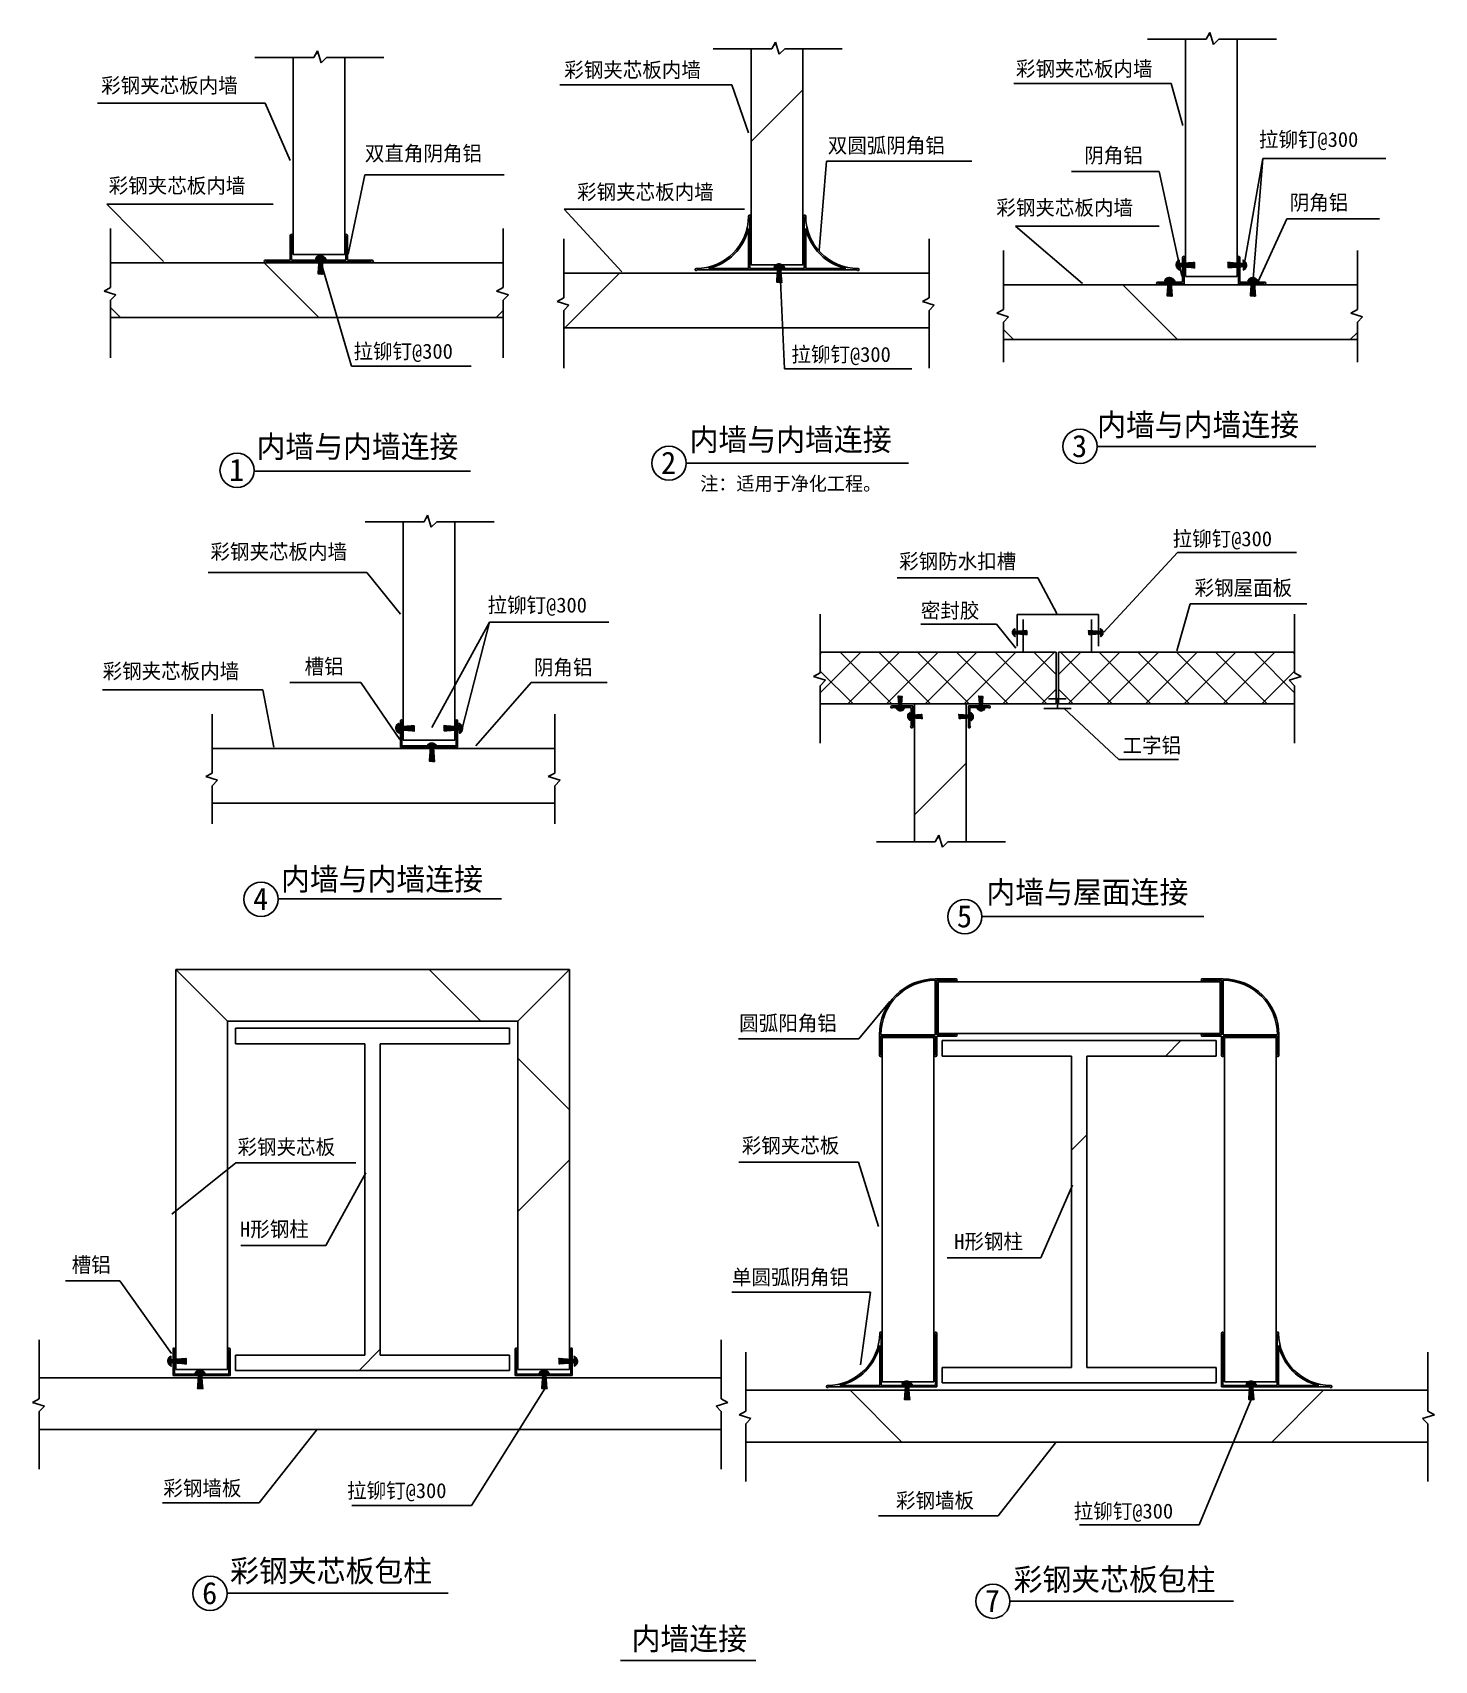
# Model space of a CAD drawing. Header units: metres. Extents: x 386 to 1665, y 419 to 1904.
import ezdxf

# ---------------------------------------------------------------- set-up
doc = ezdxf.new("R2010")
doc.units = ezdxf.units.M
doc.layers.add('_TCH_MASK', color=7, linetype='Continuous')

msp = doc.modelspace()

# ---------------------------------------------------------------- hatches: boundary and pattern name
at = {"layer": '_TCH_MASK'}
h = msp.add_hatch(dxfattribs=at)
h.set_pattern_fill('ANSI37', scale=170)
h.paths.add_polyline_path([(1271.38, 1673.78), (1271.38, 1651.28), (1265.34, 1647.96), (1276.16, 1644.64), (1271.38, 1639.66), (1271.38, 1632.88), (1280.48, 1623.78), (1451.56, 1623.78), (1587.92, 1623.78), (1594.38, 1630.24), (1594.38, 1639.66), (1599.17, 1644.64), (1588.35, 1647.96), (1594.38, 1651.28), (1594.38, 1673.78), (1451.41, 1673.78)])
h.paths.add_polyline_path([(1437.51, 1681.33), (1484.64, 1681.33), (1484.64, 1897.86), (1468.01, 1897.86), (1463.03, 1893.08), (1460.12, 1902.55), (1457.56, 1899.99), (1456.39, 1897.86), (1437.51, 1897.86)])
h = msp.add_hatch(dxfattribs=at)
h.set_pattern_fill('ANSI37', scale=170)
h.paths.add_polyline_path([(1088.47, 1889.01), (1071.83, 1889.01), (1066.86, 1884.23), (1063.95, 1893.7), (1061.39, 1891.13), (1060.22, 1889.01), (1041.34, 1889.01), (1041.34, 1692.04), (1088.47, 1692.04)])
h.paths.add_polyline_path([(1055.39, 1634.49), (1203.56, 1634.49), (1203.56, 1650.38), (1208.34, 1655.36), (1197.53, 1658.68), (1203.56, 1662), (1203.56, 1684.49), (1055.24, 1684.49), (870.15, 1684.49), (870.15, 1662), (864.12, 1658.68), (874.93, 1655.36), (870.15, 1650.38), (870.15, 1634.49)])
h = msp.add_hatch(dxfattribs=at)
h.set_pattern_fill('ANSI37', scale=170)
h.paths.add_polyline_path([(637.25, 1643.84), (671.58, 1643.84), (648.9, 1693.84), (637.1, 1693.84), (456.76, 1693.84), (456.76, 1671.34), (450.73, 1668.02), (461.55, 1664.7), (456.76, 1659.72), (456.76, 1652.94), (465.87, 1643.84)])
h.paths.add_polyline_path([(808.48, 1643.84), (814.94, 1650.3), (814.94, 1659.72), (819.72, 1664.7), (808.91, 1668.02), (814.94, 1671.34), (814.94, 1693.84), (648.9, 1693.84), (671.58, 1643.84)])
h.paths.add_polyline_path([(670.33, 1881.08), (653.69, 1881.08), (648.71, 1876.3), (645.81, 1885.77), (643.24, 1883.21), (642.07, 1881.08), (623.2, 1881.08), (623.2, 1701.39), (670.33, 1701.39)])
h = msp.add_hatch(dxfattribs=at)
h.set_pattern_fill('SOLID')
h.paths.add_polyline_path([(643.51, 1697.32), (646.8, 1697.32), (645.77, 1683.49), (651.01, 1683.49), (649.98, 1697.32), (653.27, 1697.32, 0.7)])
h = msp.add_hatch(dxfattribs=at)
h.set_pattern_fill('SOLID')
h.paths.add_polyline_path([(1061.92, 1689.72), (1065.21, 1689.72), (1064.18, 1675.89), (1069.41, 1675.89), (1068.38, 1689.72), (1071.67, 1689.72, 0.7)])
h = msp.add_hatch(dxfattribs=at)
h.set_pattern_fill('SOLID')
h.paths.add_polyline_path([(1432.13, 1696.64), (1432.13, 1693.35), (1445.96, 1694.38), (1445.96, 1689.15), (1432.13, 1690.18), (1432.13, 1686.89, -0.7)])
h = msp.add_hatch(dxfattribs=at)
h.set_pattern_fill('SOLID')
h.paths.add_polyline_path([(1490.02, 1696.64), (1490.02, 1693.35), (1476.19, 1694.38), (1476.19, 1689.15), (1490.02, 1690.18), (1490.02, 1686.89, 0.7)])
h = msp.add_hatch(dxfattribs=at)
h.set_pattern_fill('SOLID')
h.paths.add_polyline_path([(1427.97, 1677.23), (1424.68, 1677.23), (1425.71, 1663.4), (1420.47, 1663.4), (1421.5, 1677.23), (1418.21, 1677.23, -0.7)])
h = msp.add_hatch(dxfattribs=at)
h.set_pattern_fill('SOLID')
h.paths.add_polyline_path([(1494.18, 1677.23), (1497.47, 1677.23), (1496.44, 1663.4), (1501.68, 1663.4), (1500.65, 1677.23), (1503.94, 1677.23, 0.7)])
h = msp.add_hatch(dxfattribs=at)
h.set_pattern_fill('ANSI37', scale=170)
h.paths.add_polyline_path([(770.96, 1457.49), (754.32, 1457.49), (749.34, 1452.71), (746.43, 1462.18), (743.87, 1459.61), (742.7, 1457.49), (723.82, 1457.49), (723.82, 1258.49), (770.96, 1258.49)])
h.paths.add_polyline_path([(737.87, 1200.94), (862.05, 1200.94), (862.05, 1216.83), (866.84, 1221.81), (856.02, 1225.12), (862.05, 1228.44), (862.05, 1250.94), (737.72, 1250.94), (549.52, 1250.94), (549.52, 1228.44), (543.49, 1225.12), (554.31, 1221.81), (549.52, 1216.83), (549.52, 1200.94)])
h = msp.add_hatch(dxfattribs=at)
h.set_pattern_fill('SOLID')
h.paths.add_polyline_path([(1282.07, 1360.4), (1282.07, 1357.8), (1293, 1358.62), (1293, 1354.47), (1282.07, 1355.29), (1282.07, 1352.69, -0.7)])
h = msp.add_hatch(dxfattribs=at)
h.set_pattern_fill('SOLID')
h.paths.add_polyline_path([(1359.85, 1360.4), (1359.85, 1357.8), (1348.92, 1358.62), (1348.92, 1354.47), (1359.85, 1355.29), (1359.85, 1352.69, 0.7)])
h = msp.add_hatch(dxfattribs=at)
h.set_pattern_fill('SOLID')
h.paths.add_polyline_path([(1173.29, 1287.62), (1175.89, 1287.62), (1175.07, 1298.55), (1179.21, 1298.55), (1178.4, 1287.62), (1181, 1287.62, -0.7)])
h = msp.add_hatch(dxfattribs=at)
h.set_pattern_fill('SOLID')
h.paths.add_polyline_path([(1254.67, 1287.62), (1252.07, 1287.62), (1252.89, 1298.55), (1248.75, 1298.55), (1249.56, 1287.62), (1246.96, 1287.62, 0.7)])
h = msp.add_hatch(dxfattribs=at)
h.set_pattern_fill('SOLID')
h.paths.add_polyline_path([(1186.43, 1283.81), (1186.43, 1281.21), (1197.36, 1282.03), (1197.36, 1277.89), (1186.43, 1278.7), (1186.43, 1276.1, -0.7)])
h = msp.add_hatch(dxfattribs=at)
h.set_pattern_fill('ANSI37', scale=170)
h.paths.add_polyline_path([(1237.45, 1291.48), (1190.31, 1291.48), (1190.31, 1165.66), (1209.19, 1165.66), (1212.51, 1171.69), (1215.83, 1160.88), (1220.81, 1165.66), (1237.45, 1165.66)])
h = msp.add_hatch(dxfattribs=at)
h.set_pattern_fill('SOLID')
h.paths.add_polyline_path([(1241.53, 1283.81), (1241.53, 1281.21), (1230.6, 1282.03), (1230.6, 1277.89), (1241.53, 1278.7), (1241.53, 1276.1, 0.7)])
h = msp.add_hatch(dxfattribs=at)
h.set_pattern_fill('SOLID')
h.paths.add_polyline_path([(720.12, 1274.09), (720.12, 1270.8), (733.95, 1271.83), (733.95, 1266.59), (720.12, 1267.63), (720.12, 1264.34, -0.7)])
h = msp.add_hatch(dxfattribs=at)
h.set_pattern_fill('SOLID')
h.paths.add_polyline_path([(774.66, 1274.09), (774.66, 1270.8), (760.84, 1271.83), (760.84, 1266.59), (774.66, 1267.63), (774.66, 1264.34, 0.7)])
h = msp.add_hatch(dxfattribs=at)
h.set_pattern_fill('SOLID')
h.paths.add_polyline_path([(745.11, 1252.68), (748.4, 1252.68), (747.37, 1238.86), (752.61, 1238.86), (751.58, 1252.68), (754.87, 1252.68, 0.7)])
h = msp.add_hatch(dxfattribs=at)
h.set_pattern_fill('ANSI37', scale=200)
h.paths.add_polyline_path([(563.25, 1002.2), (516.12, 1049.34), (516.12, 684.37), (563.25, 684.37)])
h = msp.add_hatch(dxfattribs=at)
h.set_pattern_fill('ANSI37', scale=200)
h.paths.add_polyline_path([(875.56, 1049.34), (516.12, 1049.34), (563.25, 1002.2), (828.42, 1002.2)])
h = msp.add_hatch(dxfattribs=at)
h.set_pattern_fill('ANSI37', scale=200)
h.paths.add_polyline_path([(875.56, 1049.34), (828.42, 1002.2), (828.42, 684.37), (875.56, 684.37)])
h = msp.add_hatch(dxfattribs=at)
h.set_pattern_fill('ANSI37', scale=200)
h.paths.add_polyline_path([(1469.08, 1038.08), (1211.92, 1038.08), (1211.92, 990.95), (1469.08, 990.95)])
h = msp.add_hatch(dxfattribs=at)
h.set_pattern_fill('ANSI32', scale=100)
h.paths.add_polyline_path([(570.84, 995.56), (570.84, 981.56), (688.84, 981.56), (688.84, 697.51), (570.84, 697.51), (570.84, 683.51), (820.84, 683.51), (820.84, 697.51), (702.84, 697.51), (702.84, 981.56), (820.84, 981.56), (820.84, 995.56)])
h = msp.add_hatch(dxfattribs=at)
h.set_pattern_fill('ANSI37', scale=200)
h.paths.add_polyline_path([(1207.91, 987.05), (1160.78, 987.05), (1160.78, 673.11), (1207.91, 673.11)])
h = msp.add_hatch(dxfattribs=at)
h.set_pattern_fill('ANSI32', scale=100)
h.paths.add_polyline_path([(1215.5, 984.3), (1215.5, 970.3), (1333.5, 970.3), (1333.5, 686.26), (1215.5, 686.26), (1215.5, 672.26), (1465.5, 672.26), (1465.5, 686.26), (1347.5, 686.26), (1347.5, 970.3), (1465.5, 970.3), (1465.5, 984.3)])
h = msp.add_hatch(dxfattribs=at)
h.set_pattern_fill('ANSI37', scale=200)
h.paths.add_polyline_path([(1520.22, 987.05), (1473.09, 987.05), (1473.09, 673.11), (1520.22, 673.11)])
h = msp.add_hatch(dxfattribs=at)
h.set_pattern_fill('SOLID')
h.paths.add_polyline_path([(512.11, 687.05), (512.11, 690.34), (525.94, 689.31), (525.94, 694.55), (512.11, 693.51), (512.11, 696.8, 0.7)])
h = msp.add_hatch(dxfattribs=at)
h.set_pattern_fill('SOLID')
h.paths.add_polyline_path([(533.55, 680.56), (536.84, 680.56), (535.81, 666.73), (541.05, 666.73), (540.02, 680.56), (543.31, 680.56, 0.7)])
h = msp.add_hatch(dxfattribs=at)
h.set_pattern_fill('SOLID')
h.paths.add_polyline_path([(857.37, 680.56), (854.08, 680.56), (855.11, 666.73), (849.87, 666.73), (850.9, 680.56), (847.61, 680.56, -0.7)])
h = msp.add_hatch(dxfattribs=at)
h.set_pattern_fill('SOLID')
h.paths.add_polyline_path([(879.57, 687.05), (879.57, 690.34), (865.74, 689.31), (865.74, 694.55), (879.57, 693.51), (879.57, 696.8, -0.7)])
h = msp.add_hatch(dxfattribs=at)
h.set_pattern_fill('SOLID')
h.paths.add_polyline_path([(1178.59, 670.56), (1181.88, 670.56), (1180.85, 656.74), (1186.09, 656.74), (1185.06, 670.56), (1188.35, 670.56, 0.7)])
h = msp.add_hatch(dxfattribs=at)
h.set_pattern_fill('SOLID')
h.paths.add_polyline_path([(1502.41, 670.56), (1499.12, 670.56), (1500.15, 656.74), (1494.91, 656.74), (1495.94, 670.56), (1492.65, 670.56, -0.7)])
h = msp.add_hatch(dxfattribs=at)
h.set_pattern_fill('ANSI37', scale=200)
h.paths.add_polyline_path([(1036.2, 634.79), (1036.2, 618.2), (1658.65, 618.2), (1658.65, 634.79), (1653.87, 639.77), (1664.68, 643.09), (1658.65, 646.41), (1658.65, 665.37), (1036.2, 665.37), (1036.2, 646.41), (1030.17, 643.09), (1040.98, 639.77)])

# ---------------------------------------------------------------- linework, layer by layer
for p, q in [((1356.67, 1526.27), (1556.42, 1526.27)), ((587.72, 1503.7), (785.12, 1503.7)), ((982.19, 1511.08), (1184.68, 1511.08)), ((609.65, 1113.53), (813.49, 1113.53)), ((1251.61, 1097.67), (1454.14, 1097.67)), ((563.53, 480.43), (764.88, 480.43)), ((1277.38, 472.88), (1481.34, 472.88)), ((921.9, 418.94), (1045.61, 418.94))]:
    msp.add_line(p, q)
for p, q in [((1459.71, 1903.89), (1456.39, 1897.86)), ((1460.12, 1902.55), (1457.56, 1899.99)), ((1463.03, 1893.08), (1459.71, 1903.89)), ((645.39, 1887.12), (642.07, 1881.08)), ((648.71, 1876.3), (645.39, 1887.12)), ((1060.22, 1889.01), (1006.53, 1889.01)), ((1041.34, 1889.01), (1041.34, 1692.04)), ((1063.54, 1895.04), (1060.22, 1889.01)), ((1063.95, 1893.7), (1061.39, 1891.13)), ((1066.86, 1884.23), (1063.54, 1895.04)), ((1071.83, 1889.01), (1066.86, 1884.23)), ((1124.33, 1889.01), (1071.83, 1889.01)), ((1088.47, 1889.01), (1088.47, 1692.04)), ((1456.39, 1897.86), (1402.7, 1897.86)), ((1437.51, 1897.86), (1437.51, 1681.33)), ((1468.01, 1897.86), (1463.03, 1893.08)), ((1520.51, 1897.86), (1468.01, 1897.86)), ((1484.64, 1897.86), (1484.64, 1681.33)), ((642.07, 1881.08), (588.39, 1881.08)), ((623.2, 1881.08), (623.2, 1701.39)), ((645.81, 1885.77), (643.24, 1883.21)), ((653.69, 1881.08), (648.71, 1876.3)), ((706.19, 1881.08), (653.69, 1881.08)), ((670.33, 1881.08), (670.33, 1701.39)), ((1023.5, 1856.31), (866.76, 1856.31)), ((1023.5, 1856.31), (1038.81, 1812.31)), ((1424.5, 1857.34), (1280.89, 1857.34)), ((1424.5, 1857.34), (1434.98, 1818.97)), ((597.76, 1839.55), (444.67, 1839.55)), ((597.76, 1839.55), (620.67, 1787.31)), ((1109.85, 1786.69), (1103.19, 1704.97)), ((1109.85, 1786.69), (1242.6, 1786.69)), ((1508.22, 1788.97), (1491.19, 1691.89)), ((1508.22, 1788.97), (1499.18, 1679.11)), ((1508.22, 1788.97), (1620.21, 1788.97)), ((688.57, 1774.11), (673.6, 1701.77)), ((688.57, 1774.11), (815.73, 1774.11)), ((1413.61, 1777.27), (1333.41, 1777.27)), ((1413.61, 1777.27), (1434.24, 1681.71)), ((605.03, 1747.27), (453.22, 1747.27)), ((453.22, 1747.27), (505.04, 1695.04)), ((1035, 1742.87), (870.61, 1742.87)), ((870.61, 1742.87), (923.18, 1685.69)), ((456.76, 1671.34), (456.76, 1725.03)), ((814.94, 1671.34), (814.94, 1725.03)), ((1038.8, 1725.18), (1038.8, 1688.65)), ((1040.1, 1735.51), (1040.1, 1688.65)), ((1089.7, 1735.51), (1089.7, 1688.65)), ((1091, 1725.18), (1091, 1688.65)), ((1413.61, 1727.21), (1282.54, 1727.21)), ((1282.54, 1727.21), (1343.4, 1674.98)), ((1529.99, 1733.94), (1503.52, 1676.23)), ((1529.99, 1733.94), (1614.59, 1733.94)), ((620.57, 1718.89), (620.57, 1696.14)), ((621.87, 1718.01), (621.87, 1696.14)), ((671.47, 1718.01), (671.47, 1696.14)), ((672.77, 1718.89), (672.77, 1696.14)), ((870.15, 1662), (870.15, 1715.69)), ((1203.56, 1662), (1203.56, 1715.69)), ((456.76, 1693.84), (637.25, 1693.84)), ((597.82, 1696.14), (620.57, 1696.14)), ((598.7, 1694.84), (620.57, 1694.84)), ((614.32, 1694.84), (672.77, 1694.84)), ((621.87, 1696.14), (671.47, 1696.14)), ((670.33, 1701.39), (623.2, 1701.39)), ((814.94, 1693.84), (637.1, 1693.84)), ((648.45, 1694.84), (676.54, 1599.62)), ((651.67, 1694.84), (651.71, 1694.84)), ((695.52, 1696.14), (672.77, 1696.14)), ((694.63, 1694.84), (672.77, 1694.84)), ((1271.38, 1651.28), (1271.38, 1704.97)), ((1434.88, 1698.83), (1434.88, 1676.08)), ((1436.18, 1697.95), (1436.18, 1674.78)), ((1485.78, 1697.95), (1485.78, 1674.78)), ((1487.08, 1698.83), (1487.08, 1676.08)), ((1594.38, 1651.28), (1594.38, 1704.97)), ((870.15, 1684.49), (1055.39, 1684.49)), ((991.94, 1687.35), (1038.8, 1687.35)), ((1002.27, 1688.65), (1038.8, 1688.65)), ((1032.56, 1687.35), (1091, 1687.35)), ((1040.1, 1688.65), (1089.7, 1688.65)), ((1088.47, 1692.04), (1041.34, 1692.04)), ((1203.56, 1684.49), (1055.24, 1684.49)), ((1127.54, 1688.65), (1091, 1688.65)), ((1137.87, 1687.35), (1091, 1687.35)), ((1422.97, 1679.11), (1422.97, 1667.93)), ((1430.96, 1691.89), (1442.95, 1691.89)), ((1484.64, 1681.33), (1437.51, 1681.33)), ((1491.19, 1691.89), (1479.2, 1691.89)), ((1499.18, 1679.11), (1499.18, 1667.93)), ((450.73, 1668.02), (456.76, 1671.34)), ((461.55, 1664.7), (450.73, 1668.02)), ((456.76, 1659.72), (461.55, 1664.7)), ((808.91, 1668.02), (814.94, 1671.34)), ((819.72, 1664.7), (808.91, 1668.02)), ((814.94, 1659.72), (819.72, 1664.7)), ((1067.85, 1677.31), (1071.78, 1597.22)), ((1271.38, 1673.78), (1451.56, 1673.78)), ((1412.13, 1676.08), (1434.88, 1676.08)), ((1413.01, 1674.78), (1436.18, 1674.78)), ((1594.38, 1673.78), (1451.41, 1673.78)), ((1508.95, 1674.78), (1485.78, 1674.78)), ((1509.83, 1676.08), (1487.08, 1676.08)), ((456.76, 1607.22), (456.76, 1659.72)), ((456.76, 1652.94), (465.87, 1643.84)), ((814.94, 1650.3), (808.48, 1643.84)), ((814.94, 1607.22), (814.94, 1659.72)), ((864.12, 1658.68), (870.15, 1662)), ((874.93, 1655.36), (864.12, 1658.68)), ((870.15, 1650.38), (874.93, 1655.36)), ((870.15, 1597.88), (870.15, 1650.38)), ((1197.53, 1658.68), (1203.56, 1662)), ((1208.34, 1655.36), (1197.53, 1658.68)), ((1203.56, 1650.38), (1208.34, 1655.36)), ((1203.56, 1597.88), (1203.56, 1650.38)), ((1265.34, 1647.96), (1271.38, 1651.28)), ((1588.35, 1647.96), (1594.38, 1651.28)), ((456.76, 1643.84), (637.25, 1643.84)), ((814.94, 1643.84), (637.1, 1643.84)), ((870.15, 1634.49), (1055.39, 1634.49)), ((1203.56, 1634.49), (1055.24, 1634.49)), ((1276.16, 1644.64), (1265.34, 1647.96)), ((1271.38, 1639.66), (1276.16, 1644.64)), ((1271.38, 1603.3), (1271.38, 1639.66)), ((1599.17, 1644.64), (1588.35, 1647.96)), ((1594.38, 1639.66), (1599.17, 1644.64)), ((1594.38, 1603.3), (1594.38, 1639.66)), ((1271.38, 1632.88), (1280.48, 1623.78)), ((1271.38, 1623.78), (1451.56, 1623.78)), ((1594.38, 1623.78), (1451.41, 1623.78)), ((1594.38, 1630.24), (1587.92, 1623.78)), ((676.54, 1599.62), (785.67, 1599.62)), ((1071.78, 1597.2), (1187.93, 1597.2)), ((742.7, 1457.49), (689.01, 1457.49)), ((723.82, 1457.49), (723.82, 1258.49)), ((746.02, 1463.52), (742.7, 1457.49)), ((746.43, 1462.18), (743.87, 1459.61)), ((749.34, 1452.71), (746.02, 1463.52)), ((754.32, 1457.49), (749.34, 1452.71)), ((806.82, 1457.49), (754.32, 1457.49)), ((770.96, 1457.49), (770.96, 1258.49)), ((1430.31, 1429.5), (1362.99, 1356.81)), ((1430.31, 1429.5), (1538.89, 1429.5)), ((690.63, 1411.27), (545.78, 1411.27)), ((690.63, 1411.27), (721.3, 1373.33)), ((1302.8, 1406.45), (1174.36, 1406.45)), ((1302.8, 1406.45), (1320.24, 1373.84)), ((1441.65, 1382.84), (1429.5, 1339.86)), ((1441.65, 1382.84), (1548.37, 1382.84)), ((1104.25, 1319.74), (1104.25, 1373.42)), ((1283.8, 1344.02), (1283.8, 1372.96)), ((1283.8, 1372.96), (1358.13, 1372.96)), ((1289.54, 1338.61), (1289.54, 1368.61)), ((1351.75, 1338.61), (1351.75, 1368.61)), ((1358.13, 1372.96), (1358.13, 1344.02)), ((1537.04, 1319.74), (1537.04, 1373.42)), ((802.32, 1366.13), (749.85, 1270.07)), ((802.32, 1366.13), (777.51, 1269.05)), ((802.32, 1366.13), (911.46, 1366.13)), ((1264.95, 1364.15), (1196.02, 1364.15)), ((1264.95, 1364.15), (1282.58, 1342.48)), ((1104.25, 1337.07), (1105.79, 1338.61)), ((1104.25, 1338.61), (1319.54, 1338.61)), ((1104.25, 1301.72), (1141.15, 1338.61)), ((1104.25, 1338.61), (1289.54, 1338.61)), ((1122.38, 1338.61), (1169.51, 1291.48)), ((1129.37, 1291.48), (1176.5, 1338.61)), ((1157.73, 1338.61), (1204.87, 1291.48)), ((1164.72, 1291.48), (1211.86, 1338.61)), ((1193.09, 1338.61), (1240.22, 1291.48)), ((1200.08, 1291.48), (1247.21, 1338.61)), ((1228.44, 1338.61), (1275.58, 1291.48)), ((1235.43, 1291.48), (1282.57, 1338.61)), ((1263.8, 1338.61), (1310.93, 1291.48)), ((1270.79, 1291.48), (1317.92, 1338.61)), ((1299.15, 1338.61), (1319.54, 1318.23)), ((1319.54, 1291.48), (1319.54, 1338.61)), ((1342.14, 1338.61), (1321.75, 1318.23)), ((1321.75, 1291.48), (1321.75, 1338.61)), ((1537.04, 1338.61), (1321.75, 1338.61)), ((1370.5, 1291.48), (1323.37, 1338.61)), ((1377.49, 1338.61), (1330.36, 1291.48)), ((1537.04, 1338.61), (1351.75, 1338.61)), ((1405.86, 1291.48), (1358.72, 1338.61)), ((1412.85, 1338.61), (1365.71, 1291.48)), ((1441.21, 1291.48), (1394.08, 1338.61)), ((1448.2, 1338.61), (1401.07, 1291.48)), ((1476.57, 1291.48), (1429.43, 1338.61)), ((1483.56, 1338.61), (1436.42, 1291.48)), ((1511.92, 1291.48), (1464.79, 1338.61)), ((1518.91, 1338.61), (1471.78, 1291.48)), ((1537.04, 1301.72), (1500.14, 1338.61)), ((1537.04, 1337.07), (1535.5, 1338.61)), ((685.2, 1311.1), (620.17, 1311.1)), ((685.2, 1311.1), (720.56, 1258.87)), ((840.6, 1311.1), (789.84, 1253.39)), ((840.6, 1311.1), (909.93, 1311.1)), ((1098.22, 1316.42), (1104.25, 1319.74)), ((1109.03, 1313.1), (1098.22, 1316.42)), ((1104.25, 1321.38), (1134.15, 1291.48)), ((1104.25, 1308.12), (1109.03, 1313.1)), ((1104.25, 1255.62), (1104.25, 1308.12)), ((1537.04, 1321.38), (1507.14, 1291.48)), ((1532.26, 1313.1), (1543.07, 1316.42)), ((1537.04, 1308.12), (1532.26, 1313.1)), ((1543.07, 1316.42), (1537.04, 1319.74)), ((1537.04, 1255.62), (1537.04, 1308.12)), ((595.78, 1304.38), (449.45, 1304.38)), ((595.78, 1304.38), (605.66, 1252.14)), ((1306.14, 1291.48), (1319.54, 1304.87)), ((1312.65, 1296.21), (1328.65, 1296.21)), ((1320.65, 1287.44), (1320.65, 1296.21)), ((1335.15, 1291.48), (1321.75, 1304.87)), ((549.52, 1228.44), (549.52, 1282.13)), ((862.05, 1228.44), (862.05, 1282.13)), ((1104.25, 1291.48), (1319.54, 1291.48)), ((1319.54, 1291.48), (1104.25, 1291.48)), ((1169.54, 1289.63), (1188.59, 1289.63)), ((1170.43, 1288.33), (1187.29, 1288.33)), ((1187.29, 1271.47), (1187.29, 1288.33)), ((1188.59, 1270.58), (1188.59, 1289.63)), ((1190.31, 1291.48), (1190.31, 1165.66)), ((1237.45, 1291.48), (1237.45, 1165.66)), ((1239.37, 1270.58), (1239.37, 1289.63)), ((1258.42, 1289.63), (1239.37, 1289.63)), ((1240.67, 1271.47), (1240.67, 1288.33)), ((1257.53, 1288.33), (1240.67, 1288.33)), ((1308.15, 1287.44), (1333.15, 1287.44)), ((1537.04, 1291.48), (1321.75, 1291.48)), ((1321.75, 1291.48), (1537.04, 1291.48)), ((1376.65, 1240.67), (1326.74, 1287.44)), ((717.28, 1269.05), (729.27, 1269.05)), ((721.19, 1275.99), (721.19, 1251.94)), ((722.49, 1275.11), (722.49, 1253.24)), ((777.51, 1269.05), (765.51, 1269.05)), ((772.09, 1275.11), (772.09, 1253.24)), ((773.39, 1275.99), (773.39, 1251.94)), ((549.52, 1250.94), (737.87, 1250.94)), ((773.39, 1251.94), (721.19, 1251.94)), ((772.09, 1253.24), (722.49, 1253.24)), ((770.96, 1258.49), (723.82, 1258.49)), ((862.05, 1250.94), (737.72, 1250.94)), ((1376.65, 1240.67), (1431.22, 1240.67)), ((543.49, 1225.12), (549.52, 1228.44)), ((554.31, 1221.81), (543.49, 1225.12)), ((549.52, 1216.83), (554.31, 1221.81)), ((856.02, 1225.12), (862.05, 1228.44)), ((866.84, 1221.81), (856.02, 1225.12)), ((862.05, 1216.83), (866.84, 1221.81)), ((549.52, 1182.08), (549.52, 1216.83)), ((862.05, 1182.08), (862.05, 1216.83)), ((549.52, 1200.94), (737.87, 1200.94)), ((862.05, 1200.94), (737.72, 1200.94)), ((1209.19, 1165.66), (1155.5, 1165.66)), ((1212.51, 1171.69), (1209.19, 1165.66)), ((1212.93, 1170.35), (1210.36, 1167.78)), ((1215.83, 1160.88), (1212.51, 1171.69)), ((1220.81, 1165.66), (1215.83, 1160.88)), ((1273.31, 1165.66), (1220.81, 1165.66)), ((516.12, 1049.34), (563.25, 1002.2)), ((875.56, 1049.34), (516.12, 1049.34)), ((516.12, 1049.34), (516.12, 684.37)), ((828.42, 1002.2), (875.56, 1049.34)), ((875.56, 684.37), (875.56, 1049.34)), ((1228.24, 1040.64), (1209.19, 1040.64)), ((1452.76, 1040.64), (1471.81, 1040.64)), ((1209.19, 1039.34), (1209.19, 989.74)), ((1227.36, 1039.34), (1210.49, 1039.34)), ((1210.49, 1039.34), (1210.49, 989.74)), ((1211.92, 990.95), (1211.92, 1038.08)), ((1211.92, 1038.08), (1469.08, 1038.08)), ((1453.64, 1039.34), (1470.51, 1039.34)), ((1469.08, 990.95), (1469.08, 1038.08)), ((1470.51, 1039.34), (1470.51, 989.74)), ((1471.81, 1039.34), (1471.81, 989.74)), ((1139.57, 986), (1167.8, 1020.05)), ((1209.19, 1010.84), (1209.19, 1010.79)), ((1471.81, 1010.84), (1471.81, 1010.79)), ((828.42, 1002.2), (563.25, 1002.2)), ((563.25, 1002.2), (563.25, 684.37)), ((570.84, 981.56), (570.84, 995.56)), ((570.84, 995.56), (820.84, 995.56)), ((820.84, 981.56), (820.84, 995.56)), ((828.42, 684.37), (828.42, 1002.2)), ((570.84, 981.56), (688.84, 981.56)), ((688.84, 697.51), (688.84, 981.56)), ((702.84, 981.56), (820.84, 981.56)), ((702.84, 697.51), (702.84, 981.56)), ((1139.57, 986), (1029.73, 986)), ((1158.29, 970.69), (1158.29, 989.74)), ((1209.19, 989.74), (1159.59, 989.74)), ((1159.59, 971.57), (1159.59, 988.44)), ((1209.19, 988.44), (1159.59, 988.44)), ((1160.78, 987.05), (1207.91, 987.05)), ((1160.78, 673.11), (1160.78, 987.05)), ((1179.39, 989.74), (1179.35, 989.74)), ((1207.91, 673.11), (1207.91, 987.05)), ((1209.19, 971.57), (1209.19, 988.44)), ((1227.36, 989.74), (1210.49, 989.74)), ((1228.24, 988.44), (1210.49, 988.44)), ((1210.49, 970.69), (1210.49, 988.44)), ((1211.92, 990.95), (1469.08, 990.95)), ((1215.5, 970.3), (1215.5, 984.3)), ((1215.5, 984.3), (1465.5, 984.3)), ((1452.76, 988.44), (1470.51, 988.44)), ((1453.64, 989.74), (1470.51, 989.74)), ((1465.5, 970.3), (1465.5, 984.3)), ((1470.51, 970.69), (1470.51, 988.44)), ((1471.81, 989.74), (1521.41, 989.74)), ((1471.81, 971.57), (1471.81, 988.44)), ((1471.81, 988.44), (1521.41, 988.44)), ((1520.22, 987.05), (1473.09, 987.05)), ((1473.09, 673.11), (1473.09, 987.05)), ((1501.61, 989.74), (1501.65, 989.74)), ((1520.22, 673.11), (1520.22, 987.05)), ((1521.41, 971.57), (1521.41, 988.44)), ((1522.71, 970.69), (1522.71, 989.74)), ((1215.5, 970.3), (1333.5, 970.3)), ((1333.5, 686.26), (1333.5, 970.3)), ((1347.5, 970.3), (1465.5, 970.3)), ((1347.5, 686.26), (1347.5, 970.3)), ((570.96, 872.79), (512.75, 826.09)), ((680.47, 872.79), (570.96, 872.79)), ((653.23, 797.48), (689.62, 863.85)), ((1139.12, 873.39), (1029.98, 873.39)), ((1139.12, 873.39), (1157.41, 814.84)), ((1305.47, 786.22), (1334.29, 852.6)), ((653.23, 797.48), (575.44, 797.48)), ((1305.47, 786.22), (1220.1, 786.22)), ((465.19, 765.17), (415.43, 765.17)), ((465.19, 765.17), (512.4, 698.79)), ((1150.21, 754.9), (1023.69, 754.9)), ((1150.21, 754.9), (1141.05, 688.53)), ((1159.8, 716.58), (1159.8, 669.71)), ((1209.4, 716.58), (1209.4, 669.71)), ((1210.7, 717.46), (1210.7, 668.41)), ((1470.3, 717.46), (1470.3, 668.41)), ((1471.6, 716.58), (1471.6, 669.71)), ((1521.2, 716.58), (1521.2, 669.71)), ((391.54, 657.67), (391.54, 711.36)), ((513.67, 702.91), (513.67, 678.86)), ((514.97, 702.03), (514.97, 680.16)), ((564.57, 702.03), (564.57, 680.16)), ((565.87, 702.91), (565.87, 678.86)), ((825.81, 702.91), (825.81, 678.86)), ((827.11, 702.03), (827.11, 680.16)), ((876.71, 702.03), (876.71, 680.16)), ((878.01, 702.91), (878.01, 678.86)), ((1013.98, 657.67), (1013.98, 711.36)), ((1036.2, 646.41), (1036.2, 700.1)), ((1158.5, 706.25), (1158.5, 669.71)), ((1522.5, 706.25), (1522.5, 669.71)), ((1658.65, 646.41), (1658.65, 700.1)), ((522.82, 692.46), (509.03, 692.46)), ((516.12, 684.37), (563.25, 684.37)), ((570.84, 697.51), (688.84, 697.51)), ((570.84, 683.51), (570.84, 697.51)), ((570.84, 683.51), (820.84, 683.51)), ((702.84, 697.51), (820.84, 697.51)), ((820.84, 683.51), (820.84, 697.51)), ((875.56, 684.37), (828.42, 684.37)), ((1215.5, 672.26), (1215.5, 686.26)), ((1215.5, 686.26), (1333.5, 686.26)), ((1347.5, 686.26), (1465.5, 686.26)), ((1465.5, 672.26), (1465.5, 686.26)), ((391.54, 676.63), (1013.98, 676.63)), ((565.87, 678.86), (513.67, 678.86)), ((564.57, 680.16), (514.97, 680.16)), ((825.81, 678.86), (878.01, 678.86)), ((827.11, 680.16), (876.71, 680.16)), ((1111.63, 668.41), (1158.5, 668.41)), ((1121.97, 669.71), (1158.5, 669.71)), ((1210.7, 668.41), (1158.5, 668.41)), ((1209.4, 669.71), (1159.8, 669.71)), ((1160.78, 673.11), (1207.91, 673.11)), ((1215.5, 672.26), (1465.5, 672.26)), ((1470.3, 668.41), (1522.5, 668.41)), ((1471.6, 669.71), (1521.2, 669.71)), ((1520.22, 673.11), (1473.09, 673.11)), ((1559.03, 669.71), (1522.5, 669.71)), ((1569.37, 668.41), (1522.5, 668.41)), ((385.51, 654.35), (391.54, 657.67)), ((396.32, 651.03), (385.51, 654.35)), ((786.11, 560.14), (853.2, 667.36)), ((1009.2, 651.03), (1020.02, 654.35)), ((1020.02, 654.35), (1013.98, 657.67)), ((1036.2, 665.37), (1658.65, 665.37)), ((1449.94, 542.77), (1497.56, 657.12)), ((391.54, 646.05), (396.32, 651.03)), ((391.54, 593.55), (391.54, 646.05)), ((1013.98, 646.05), (1009.2, 651.03)), ((1013.98, 593.55), (1013.98, 646.05)), ((1030.17, 643.09), (1036.2, 646.41)), ((1040.98, 639.77), (1030.17, 643.09)), ((1036.2, 634.79), (1040.98, 639.77)), ((1653.87, 639.77), (1664.68, 643.09)), ((1658.65, 634.79), (1653.87, 639.77)), ((1664.68, 643.09), (1658.65, 646.41)), ((391.54, 629.46), (1013.98, 629.46)), ((592.33, 562.69), (644.56, 629.07)), ((1036.2, 582.29), (1036.2, 634.79)), ((1658.65, 582.29), (1658.65, 634.79)), ((1036.2, 618.2), (1658.65, 618.2)), ((1266.57, 550.95), (1318.81, 617.33)), ((592.33, 562.69), (504.13, 562.69)), ((786.11, 560.14), (676.97, 560.14)), ((1266.57, 550.95), (1157.44, 550.95)), ((1449.94, 542.77), (1340.8, 542.77))]:
    msp.add_line(p, q, dxfattribs=at)
for centre in [(1341.27, 1526.43), (572.13, 1504.53), (966.21, 1511.09), (593.99, 1113.27), (1236.15, 1097.39), (547.45, 480.12), (1261.79, 472.93)]:
    msp.add_circle(centre, 15.58, dxfattribs=at)
for centre, radius, start, end in [((991.05, 1736.4), 47.75, 270, 0), ((991.05, 1736.4), 49.05, 283.22, 346.78), ((1039.75, 1736.4), 0.95, 291.62, 180), ((1090.05, 1736.4), 0.95, 0, 248.38), ((1138.75, 1736.4), 47.75, 180, 270), ((1138.75, 1736.4), 49.05, 193.22, 256.78), ((621.52, 1718.89), 0.95, 291.62, 180), ((671.82, 1718.89), 0.95, 0, 248.38), ((597.82, 1695.19), 0.95, 90, 338.38), ((695.52, 1695.19), 0.95, 201.62, 90), ((1435.83, 1698.83), 0.95, 291.62, 180), ((1486.13, 1698.83), 0.95, 0, 248.38), ((991.05, 1687.7), 0.95, 90, 338.38), ((1138.75, 1687.7), 0.95, 201.62, 90), ((1412.13, 1675.13), 0.95, 90, 338.38), ((1509.83, 1675.13), 0.95, 201.62, 90), ((1188.59, 1238.73), 50.9, 90, 90), ((1169.54, 1288.68), 0.95, 90, 338.38), ((1239.37, 1238.73), 50.9, 90, 90), ((1258.42, 1288.68), 0.95, 201.62, 90), ((722.14, 1275.99), 0.95, 291.62, 180), ((772.44, 1275.99), 0.95, 0, 248.38), ((1187.64, 1270.58), 0.95, 111.62, 0), ((1240.32, 1270.58), 0.95, 180, 68.38), ((1209.19, 989.74), 50.9, 90, 180), ((1209.19, 989.74), 50.9, 90, 90), ((1228.24, 1039.69), 0.95, 201.62, 90), ((1471.81, 989.74), 50.9, 90, 90), ((1452.76, 1039.69), 0.95, 90, 338.38), ((1471.81, 989.74), 50.9, 360, 90), ((1209.19, 989.74), 49.6, 90, 180), ((1471.81, 989.74), 49.6, 360, 90), ((1228.24, 989.39), 0.95, 270, 158.38), ((1452.76, 989.39), 0.95, 21.62, 270), ((1159.24, 970.69), 0.95, 180, 68.38), ((1209.54, 970.69), 0.95, 111.62, 0), ((1471.46, 970.69), 0.95, 180, 68.38), ((1521.76, 970.69), 0.95, 111.62, 0), ((1110.75, 717.46), 47.75, 270, 0), ((1159.45, 717.46), 0.95, 291.62, 180), ((1209.75, 717.46), 0.95, 0, 248.38), ((1471.25, 717.46), 0.95, 291.62, 180), ((1521.55, 717.46), 0.95, 0, 248.38), ((1570.25, 717.46), 47.75, 180, 270), ((514.62, 702.91), 0.95, 291.62, 180), ((564.92, 702.91), 0.95, 0, 248.38), ((826.76, 702.91), 0.95, 291.62, 180), ((877.06, 702.91), 0.95, 0, 248.38), ((1110.75, 717.46), 49.05, 283.22, 346.78), ((1570.25, 717.46), 49.05, 193.22, 256.78), ((1110.75, 668.76), 0.95, 90, 338.38), ((1570.25, 668.76), 0.95, 201.62, 90)]:
    msp.add_arc(centre, radius, start, end, dxfattribs=at)

# ---------------------------------------------------------------- texts
for s, height, p in [('彩钢夹芯板内墙', 13.7, (870.67, 1863.02)), ('彩钢夹芯板内墙', 13.7, (1282.79, 1864.06)), ('彩钢夹芯板内墙', 13.7, (448.1, 1848.84)), ('拉铆钉@300', 13.7, (1504.48, 1799.56)), ('双直角阴角铝', 13.7, (688.72, 1786.8)), ('双圆弧阴角铝', 13.7, (1111.08, 1794.08)), ('阴角铝', 13.7, (1345.14, 1785.02)), ('彩钢夹芯板内墙', 13.7, (454.99, 1757.42)), ('彩钢夹芯板内墙', 13.7, (882.35, 1751.63)), ('彩钢夹芯板内墙', 13.7, (1264.94, 1737.36)), ('阴角铝', 13.7, (1532.63, 1742.01)), ('拉铆钉@300', 13.7, (678.31, 1606.32)), ('拉铆钉@300', 13.7, (1077.9, 1603.42)), ('内墙与内墙连接', 20.25, (985.05, 1522.46)), ('内墙与内墙连接', 20.25, (1356.88, 1535.95)), ('内墙与内墙连接', 20.25, (589.89, 1516.11)), ('3', 20.25, (1333.95, 1516.59)), ('2', 20.25, (959.01, 1501.36)), ('1', 20.25, (564.87, 1494.86)), ('注：适用于净化工程。', 12.7, (994.74, 1486.15)), ('拉铆钉@300', 13.7, (1425.78, 1435.3)), ('彩钢夹芯板内墙', 13.7, (547.8, 1423.46)), ('彩钢防水扣槽', 13.7, (1176.24, 1414.76)), ('彩钢屋面板', 13.7, (1445.78, 1390.54)), ('拉铆钉@300', 13.7, (800.65, 1374.8)), ('密封胶', 13.7, (1196.02, 1369.8)), ('彩钢夹芯板内墙', 13.7, (449.45, 1314.52)), ('槽铝', 13.7, (633.72, 1318.86)), ('阴角铝', 13.7, (842.96, 1318.01)), ('工字铝', 13.7, (1380.04, 1246.85)), ('内墙与内墙连接', 20.25, (612.29, 1121.52)), ('内墙与屋面连接', 20.25, (1255.87, 1109.63)), ('4', 20.25, (586.79, 1103.54)), ('5', 20.25, (1228.95, 1087.66)), ('圆弧阳角铝', 13.7, (1030.32, 993.43)), ('彩钢夹芯板', 13.7, (572.53, 880.49)), ('彩钢夹芯板', 13.7, (1032.61, 881.8)), ('H形钢柱', 13.7, (574.83, 805.57)), ('H形钢柱', 13.7, (1226.45, 794.31)), ('槽铝', 13.7, (421.24, 773.06)), ('单圆弧阴角铝', 13.7, (1023.65, 761.78)), ('彩钢墙板', 13.7, (504.86, 569.25)), ('拉铆钉@300', 13.7, (672.49, 567.03)), ('彩钢墙板', 13.7, (1173.32, 557.99)), ('拉铆钉@300', 13.7, (1335.53, 548.33)), ('彩钢夹芯板包柱', 20.25, (565.8, 490.51)), ('彩钢夹芯板包柱', 20.25, (1280.64, 482.67)), ('6', 20.25, (540.25, 470.28)), ('7', 20.25, (1254.46, 463.2)), ('内墙连接', 20.25, (932.15, 428.57))]:
    msp.add_text(s, height=height, dxfattribs=at).set_placement(p)

doc.saveas('drawing.dxf')
